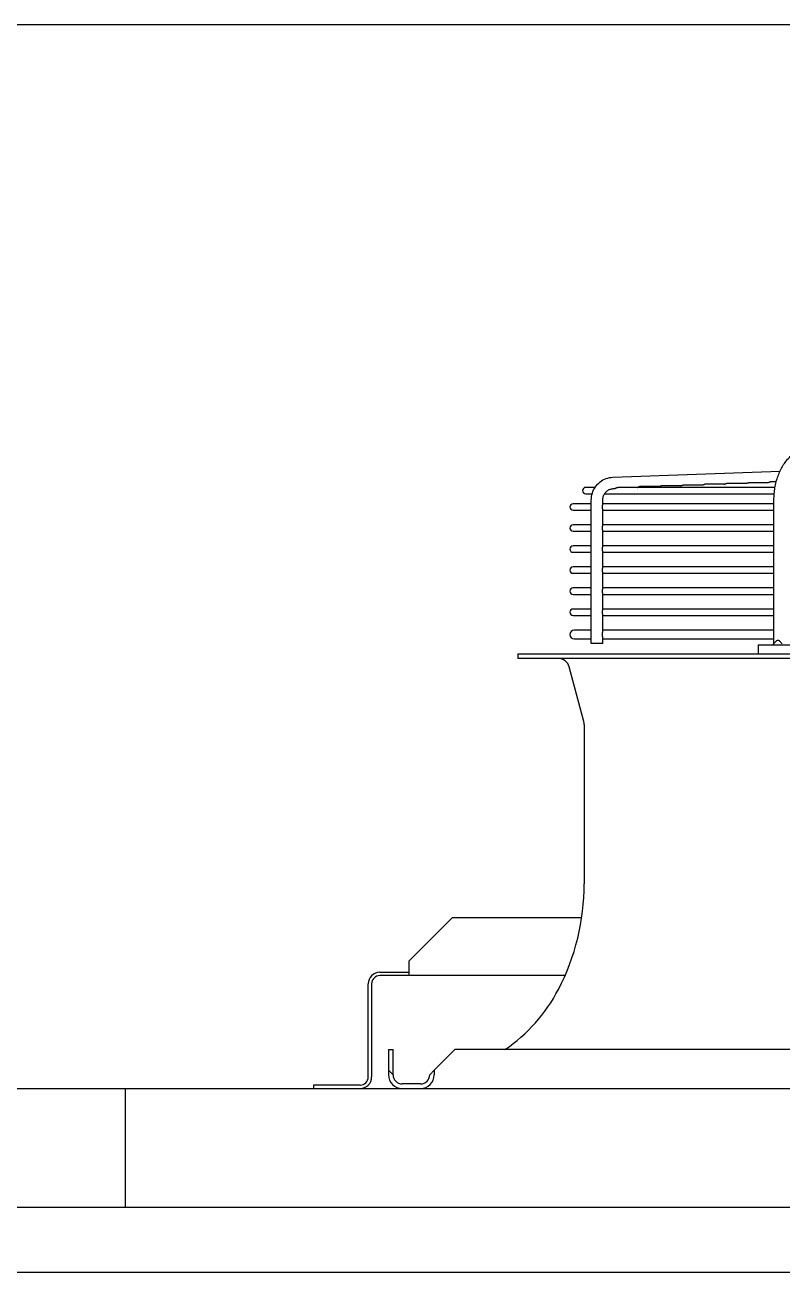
# Model space of a CAD drawing. Header units: millimetres. Extents: x 17700 to 32328, y 19251 to 29476.
# Drawn here: x 18110.21 to 18123.23, y 19593.38 to 19614.85 of the extents above; entities that cross this region are included whole.
import ezdxf

# ---------------------------------------------------------------- set-up
doc = ezdxf.new("R2010")
doc.units = ezdxf.units.MM
doc.header["$LTSCALE"] = 5
doc.layers.add('UNIT', color=6, linetype='Continuous')
doc.styles.add('SUBMITTAL', font='romans.shx', dxfattribs={"width": 0.75})
doc.dimstyles.new('SUBMITTAL', dxfattribs={"dimtxt": 0.09375, "dimasz": 0.09375, "dimexe": 0.03125, "dimexo": 0.0625, "dimgap": 0.0625, "dimtad": 0, "dimdec": 4, "dimzin": 4, "dimdsep": 46, "dimlunit": 4, "dimtxsty": 'SUBMITTAL', "dimcen": 0.09375, "dimclre": 6, "dimadec": 0, "dimazin": 0, "dimtfac": 1, "dimtdec": 0, "dimtofl": 0, "dimtmove": 0, "dimatfit": 3, "dimfxl": 0, "dimfrac": 2, "dimtolj": 1, "dimtzin": 4, "dimarcsym": 0})

msp = doc.modelspace()

# ---------------------------------------------------------------- linework, layer by layer
at = {"layer": 'UNIT'}
for p, q in [((18120.3171, 19607.0623), (18123.1923, 19607.1663)), ((18122.233, 19606.9409), (18121.8996, 19606.9409)), ((18122.6072, 19606.9544), (18122.2738, 19606.9544)), ((18122.9814, 19606.9679), (18122.648, 19606.9679)), ((18123.1264, 19606.9814), (18123.0222, 19606.9814)), ((18120.0112, 19606.8869), (18119.8527, 19606.8869)), ((18119.8527, 19606.7767), (18119.9617, 19606.7767)), ((18120.1744, 19606.7767), (18123.0916, 19606.7767)), ((18120.3242, 19606.8656), (18120.3464, 19606.8664)), ((18123.1059, 19606.8869), (18120.4028, 19606.8869)), ((18121.1105, 19606.9004), (18120.777, 19606.9004)), ((18121.4847, 19606.9139), (18121.1512, 19606.9139)), ((18121.8588, 19606.9274), (18121.5254, 19606.9274)), ((18119.947, 19606.605), (18119.6322, 19606.605)), ((18119.947, 19604.1995), (18119.947, 19606.6689)), ((18120.1438, 19606.589), (18120.1438, 19606.6689)), ((18123.087, 19606.605), (18120.1438, 19606.605)), ((18120.1438, 19606.2268), (18120.1438, 19606.5107)), ((18123.087, 19604.1995), (18123.087, 19606.6689)), ((18119.6322, 19606.4948), (18119.947, 19606.4948)), ((18120.1438, 19606.4948), (18123.087, 19606.4948)), ((18119.947, 19606.2428), (18119.6322, 19606.2428)), ((18119.6322, 19606.1326), (18119.947, 19606.1326)), ((18123.087, 19606.2428), (18120.1438, 19606.2428)), ((18120.1438, 19605.8646), (18120.1438, 19606.1485)), ((18120.1438, 19606.1326), (18123.087, 19606.1326)), ((18119.947, 19605.8806), (18119.6322, 19605.8806)), ((18123.087, 19605.8806), (18120.1438, 19605.8806)), ((18119.6322, 19605.7704), (18119.947, 19605.7704)), ((18120.1438, 19605.5024), (18120.1438, 19605.7863)), ((18120.1438, 19605.7704), (18123.087, 19605.7704)), ((18119.947, 19605.5184), (18119.6322, 19605.5184)), ((18123.087, 19605.5184), (18120.1438, 19605.5184)), ((18119.6322, 19605.4081), (18119.947, 19605.4081)), ((18120.1438, 19605.1402), (18120.1438, 19605.4241)), ((18120.1438, 19605.4081), (18123.087, 19605.4081)), ((18119.947, 19605.1562), (18119.6322, 19605.1562)), ((18119.6322, 19605.0459), (18119.947, 19605.0459)), ((18123.087, 19605.1562), (18120.1438, 19605.1562)), ((18120.1438, 19604.778), (18120.1438, 19605.0619)), ((18120.1438, 19605.0459), (18123.087, 19605.0459)), ((18119.947, 19604.794), (18119.6322, 19604.794)), ((18123.087, 19604.794), (18120.1438, 19604.794)), ((18119.6322, 19604.6837), (18119.947, 19604.6837)), ((18120.1438, 19604.4023), (18120.1438, 19604.6997)), ((18120.1438, 19604.6837), (18123.087, 19604.6837)), ((18119.947, 19604.4318), (18119.6539, 19604.4318)), ((18123.087, 19604.4318), (18120.1438, 19604.4318)), ((18119.6539, 19604.2782), (18119.947, 19604.2782)), ((18120.1438, 19604.1995), (18119.947, 19604.1995)), ((18120.1438, 19604.1995), (18120.1438, 19604.3077)), ((18120.1438, 19604.2782), (18123.087, 19604.2782)), ((18122.8172, 19604.1798), (18125.0443, 19604.1798)), ((18122.8172, 19604.1798), (18122.8172, 19604.0223)), ((18118.6834, 19604.0223), (18152.4235, 19604.0223)), ((18118.6834, 19604.0223), (18118.6834, 19603.9436)), ((18152.4235, 19603.9436), (18118.6834, 19603.9436)), ((18119.8185, 19602.8558), (18119.5674, 19603.7974)), ((18119.8251, 19602.8051), (18119.8251, 19600.0641)), ((18116.8105, 19598.734), (18117.5605, 19599.484)), ((18117.5605, 19599.484), (18119.7821, 19599.484)), ((18116.8105, 19598.734), (18116.8105, 19598.484)), ((18116.3105, 19598.542), (18116.8105, 19598.542)), ((18119.4941, 19598.484), (18116.3105, 19598.484)), ((18116.1115, 19596.741), (18116.1115, 19598.343)), ((18116.1695, 19598.343), (18116.1695, 19596.741)), ((18116.459, 19597.2113), (18116.5377, 19597.2113)), ((18116.459, 19597.2113), (18116.459, 19596.7782)), ((18116.5377, 19596.7782), (18116.5377, 19597.2113)), ((18117.2464, 19596.857), (18117.6007, 19597.2113)), ((18153.5062, 19597.2113), (18117.6007, 19597.2113)), ((18116.459, 19596.857), (18116.5377, 19596.7782)), ((18117.2464, 19596.857), (18117.1676, 19596.7782)), ((18117.2464, 19596.857), (18117.2464, 19596.7782)), ((17970.1903, 19596.542), (18159.1644, 19596.542)), ((18111.9285, 19596.542), (18111.9285, 19594.4924)), ((18115.9705, 19596.6), (18115.1695, 19596.6)), ((18115.1695, 19596.6), (18115.1695, 19596.542)), ((18117.0102, 19596.6207), (18116.6952, 19596.6207)), ((18159.1644, 19594.4924), (17970.1903, 19594.4924)), ((17974.4403, 19593.3829), (18154.9285, 19593.3829))]:
    msp.add_line(p, q, dxfattribs=at)
for centre, radius, start, end in [((18119.8527, 19606.8318), 0.0551, 90, 270), ((18119.6322, 19606.5499), 0.0551, 90, 270), ((18119.6322, 19606.1877), 0.0551, 90, 270), ((18119.6322, 19605.8255), 0.0551, 90, 270), ((18119.6322, 19605.4633), 0.0551, 90, 270), ((18119.6322, 19605.1011), 0.0551, 90, 270), ((18119.6322, 19604.7389), 0.0551, 90, 270), ((18119.6539, 19604.355), 0.0768, 90, 270), ((18119.3772, 19603.7467), 0.1969, 14.93142, 90), ((18119.6283, 19602.8051), 0.1969, 0, 14.93142), ((18115.8881, 19600.0641), 3.937, 332.49816, 0), ((18116.3105, 19598.343), 0.199, 90, 180), ((18116.3105, 19598.343), 0.141, 90, 180), ((18116.8659, 19599.5551), 2.8346, 304.22448, 332.49816), ((18115.9705, 19596.741), 0.141, 270, 0), ((18115.9705, 19596.741), 0.199, 270, 0), ((18116.6952, 19596.7782), 0.2362, 180, 270), ((18116.6952, 19596.7782), 0.1575, 180, 270), ((18117.0102, 19596.7782), 0.1575, 270, 0), ((18117.0102, 19596.7782), 0.2362, 270, 0)]:
    msp.add_arc(centre, radius, start, end, dxfattribs=at)
for points, knots in [([(18123.087, 19606.6689), (18123.087, 19606.7044), (18123.0886, 19606.7403), (18123.0915, 19606.7757), (18123.0945, 19606.8112), (18123.0989, 19606.8461), (18123.1048, 19606.8808), (18123.1108, 19606.9154), (18123.1182, 19606.9498), (18123.1269, 19606.9833), (18123.1357, 19607.0167), (18123.1458, 19607.0493), (18123.1572, 19607.081), (18123.1687, 19607.1128), (18123.1816, 19607.1438), (18123.1957, 19607.1734), (18123.2097, 19607.203), (18123.2249, 19607.2313), (18123.2413, 19607.2583), (18123.2578, 19607.2854), (18123.2754, 19607.3112), (18123.294, 19607.3354), (18123.3125, 19607.3595), (18123.332, 19607.382), (18123.3525, 19607.4029), (18123.3729, 19607.4237), (18123.3943, 19607.443), (18123.4164, 19607.4603), (18123.4384, 19607.4777), (18123.4611, 19607.4931), (18123.4844, 19607.5066), (18123.5077, 19607.5201), (18123.5318, 19607.5318), (18123.5561, 19607.5413), (18123.5803, 19607.5509), (18123.6049, 19607.5583), (18123.6298, 19607.5638), (18123.6548, 19607.5692), (18123.6801, 19607.5726), (18123.7052, 19607.5738)], [0, 0, 0, 0, 0.076921, 0.076921, 0.076921, 0.1538421, 0.1538421, 0.1538421, 0.2307631, 0.2307631, 0.2307631, 0.3076842, 0.3076842, 0.3076842, 0.3846052, 0.3846052, 0.3846052, 0.4615263, 0.4615263, 0.4615263, 0.5384473, 0.5384473, 0.5384473, 0.6153684, 0.6153684, 0.6153684, 0.6922894, 0.6922894, 0.6922894, 0.7692105, 0.7692105, 0.7692105, 0.8461315, 0.8461315, 0.8461315, 0.9230526, 0.9230526, 0.9230526, 1, 1, 1, 1]), ([(18119.947, 19606.6689), (18119.947, 19606.7088), (18119.953, 19606.7488), (18119.9764, 19606.8252), (18119.9938, 19606.8616), (18120.0387, 19606.9274), (18120.0661, 19606.9569), (18120.1286, 19607.006), (18120.1637, 19607.0256), (18120.2381, 19607.0531), (18120.2775, 19607.0609), (18120.3171, 19607.0623)], [1.5707963, 1.5707963, 1.5707963, 1.5707963, 1.8779743, 1.8779743, 2.1851522, 2.1851522, 2.4923302, 2.4923302, 2.7995081, 2.7995081, 3.1066861, 3.1066861, 3.1066861, 3.1066861]), ([(18121.8588, 19606.9274), (18121.8595, 19606.9278), (18121.8602, 19606.9282), (18121.8608, 19606.9286), (18121.8617, 19606.9291), (18121.8627, 19606.9296), (18121.8636, 19606.9301), (18121.8645, 19606.9306), (18121.8655, 19606.9311), (18121.8665, 19606.9316), (18121.8674, 19606.9321), (18121.8684, 19606.9326), (18121.8694, 19606.9331), (18121.8703, 19606.9335), (18121.8713, 19606.934), (18121.8723, 19606.9344), (18121.8733, 19606.9349), (18121.8743, 19606.9353), (18121.8753, 19606.9357), (18121.8763, 19606.9361), (18121.8773, 19606.9365), (18121.8783, 19606.9369), (18121.8793, 19606.9372), (18121.8803, 19606.9376), (18121.8813, 19606.9379), (18121.8823, 19606.9382), (18121.8833, 19606.9385), (18121.8843, 19606.9388), (18121.8853, 19606.9391), (18121.8863, 19606.9393), (18121.8873, 19606.9395), (18121.8883, 19606.9397), (18121.8893, 19606.9399), (18121.8903, 19606.9401), (18121.8913, 19606.9403), (18121.8923, 19606.9404), (18121.8933, 19606.9405), (18121.8943, 19606.9407), (18121.8953, 19606.9407), (18121.8963, 19606.9408), (18121.8973, 19606.9409), (18121.8982, 19606.9409), (18121.8992, 19606.9409), (18121.8993, 19606.9409), (18121.8995, 19606.9409), (18121.8996, 19606.9409)], [0.17723839, 0.17723839, 0.17723839, 0.17723839, 0.19512195, 0.19512195, 0.19512195, 0.2195122, 0.2195122, 0.2195122, 0.24390244, 0.24390244, 0.24390244, 0.26829268, 0.26829268, 0.26829268, 0.29268293, 0.29268293, 0.29268293, 0.31707317, 0.31707317, 0.31707317, 0.34146341, 0.34146341, 0.34146341, 0.36585366, 0.36585366, 0.36585366, 0.3902439, 0.3902439, 0.3902439, 0.41463415, 0.41463415, 0.41463415, 0.43902439, 0.43902439, 0.43902439, 0.46341463, 0.46341463, 0.46341463, 0.48780488, 0.48780488, 0.48780488, 0.51219512, 0.51219512, 0.51219512, 0.5155542, 0.5155542, 0.5155542, 0.5155542]), ([(18122.233, 19606.9409), (18122.2337, 19606.9413), (18122.2344, 19606.9417), (18122.235, 19606.9421), (18122.236, 19606.9426), (18122.2369, 19606.9431), (18122.2378, 19606.9436), (18122.2388, 19606.9441), (18122.2397, 19606.9446), (18122.2407, 19606.9451), (18122.2416, 19606.9456), (18122.2426, 19606.9461), (18122.2436, 19606.9466), (18122.2445, 19606.947), (18122.2455, 19606.9475), (18122.2465, 19606.9479), (18122.2475, 19606.9484), (18122.2485, 19606.9488), (18122.2495, 19606.9492), (18122.2505, 19606.9496), (18122.2515, 19606.95), (18122.2525, 19606.9504), (18122.2535, 19606.9507), (18122.2545, 19606.9511), (18122.2555, 19606.9514), (18122.2565, 19606.9517), (18122.2575, 19606.952), (18122.2585, 19606.9523), (18122.2595, 19606.9526), (18122.2605, 19606.9528), (18122.2615, 19606.953), (18122.2625, 19606.9532), (18122.2635, 19606.9534), (18122.2645, 19606.9536), (18122.2655, 19606.9538), (18122.2665, 19606.9539), (18122.2675, 19606.954), (18122.2685, 19606.9542), (18122.2695, 19606.9542), (18122.2705, 19606.9543), (18122.2715, 19606.9544), (18122.2724, 19606.9544), (18122.2734, 19606.9544), (18122.2735, 19606.9544), (18122.2737, 19606.9544), (18122.2738, 19606.9544)], [0.17689154, 0.17689154, 0.17689154, 0.17689154, 0.19512195, 0.19512195, 0.19512195, 0.2195122, 0.2195122, 0.2195122, 0.24390244, 0.24390244, 0.24390244, 0.26829268, 0.26829268, 0.26829268, 0.29268293, 0.29268293, 0.29268293, 0.31707317, 0.31707317, 0.31707317, 0.34146341, 0.34146341, 0.34146341, 0.36585366, 0.36585366, 0.36585366, 0.3902439, 0.3902439, 0.3902439, 0.41463415, 0.41463415, 0.41463415, 0.43902439, 0.43902439, 0.43902439, 0.46341463, 0.46341463, 0.46341463, 0.48780488, 0.48780488, 0.48780488, 0.51219512, 0.51219512, 0.51219512, 0.51556798, 0.51556798, 0.51556798, 0.51556798]), ([(18122.6072, 19606.9544), (18122.6079, 19606.9548), (18122.6086, 19606.9552), (18122.6093, 19606.9556), (18122.6102, 19606.9561), (18122.6111, 19606.9566), (18122.612, 19606.9571), (18122.613, 19606.9576), (18122.6139, 19606.9581), (18122.6149, 19606.9586), (18122.6158, 19606.9591), (18122.6168, 19606.9596), (18122.6178, 19606.9601), (18122.6188, 19606.9605), (18122.6197, 19606.961), (18122.6207, 19606.9614), (18122.6217, 19606.9619), (18122.6227, 19606.9623), (18122.6237, 19606.9627), (18122.6247, 19606.9631), (18122.6257, 19606.9635), (18122.6267, 19606.9639), (18122.6277, 19606.9642), (18122.6287, 19606.9646), (18122.6297, 19606.9649), (18122.6307, 19606.9652), (18122.6317, 19606.9655), (18122.6327, 19606.9658), (18122.6337, 19606.966), (18122.6347, 19606.9663), (18122.6357, 19606.9665), (18122.6367, 19606.9667), (18122.6377, 19606.9669), (18122.6387, 19606.9671), (18122.6397, 19606.9673), (18122.6407, 19606.9674), (18122.6417, 19606.9675), (18122.6427, 19606.9677), (18122.6437, 19606.9677), (18122.6447, 19606.9678), (18122.6457, 19606.9679), (18122.6466, 19606.9679), (18122.6476, 19606.9679), (18122.6477, 19606.9679), (18122.6478, 19606.9679), (18122.648, 19606.9679)], [0.17654387, 0.17654387, 0.17654387, 0.17654387, 0.19512195, 0.19512195, 0.19512195, 0.2195122, 0.2195122, 0.2195122, 0.24390244, 0.24390244, 0.24390244, 0.26829268, 0.26829268, 0.26829268, 0.29268293, 0.29268293, 0.29268293, 0.31707317, 0.31707317, 0.31707317, 0.34146341, 0.34146341, 0.34146341, 0.36585366, 0.36585366, 0.36585366, 0.3902439, 0.3902439, 0.3902439, 0.41463415, 0.41463415, 0.41463415, 0.43902439, 0.43902439, 0.43902439, 0.46341463, 0.46341463, 0.46341463, 0.48780488, 0.48780488, 0.48780488, 0.51219512, 0.51219512, 0.51219512, 0.51558176, 0.51558176, 0.51558176, 0.51558176]), ([(18122.9814, 19606.9679), (18122.9821, 19606.9683), (18122.9828, 19606.9687), (18122.9835, 19606.9691), (18122.9844, 19606.9696), (18122.9853, 19606.9701), (18122.9863, 19606.9706), (18122.9872, 19606.9711), (18122.9881, 19606.9716), (18122.9891, 19606.9721), (18122.9901, 19606.9726), (18122.991, 19606.9731), (18122.992, 19606.9736), (18122.993, 19606.9741), (18122.9939, 19606.9745), (18122.9949, 19606.975), (18122.9959, 19606.9754), (18122.9969, 19606.9758), (18122.9979, 19606.9762), (18122.9989, 19606.9766), (18122.9999, 19606.977), (18123.0009, 19606.9774), (18123.0019, 19606.9777), (18123.0029, 19606.9781), (18123.0039, 19606.9784), (18123.0049, 19606.9787), (18123.0059, 19606.979), (18123.0069, 19606.9793), (18123.0079, 19606.9795), (18123.0089, 19606.9798), (18123.0099, 19606.98), (18123.0109, 19606.9802), (18123.0119, 19606.9804), (18123.0129, 19606.9806), (18123.0139, 19606.9808), (18123.0149, 19606.9809), (18123.0159, 19606.981), (18123.0169, 19606.9811), (18123.0179, 19606.9812), (18123.0189, 19606.9813), (18123.0198, 19606.9814), (18123.0208, 19606.9814), (18123.0218, 19606.9814), (18123.0219, 19606.9814), (18123.022, 19606.9814), (18123.0222, 19606.9814)], [0.1761954, 0.1761954, 0.1761954, 0.1761954, 0.19512195, 0.19512195, 0.19512195, 0.2195122, 0.2195122, 0.2195122, 0.24390244, 0.24390244, 0.24390244, 0.26829268, 0.26829268, 0.26829268, 0.29268293, 0.29268293, 0.29268293, 0.31707317, 0.31707317, 0.31707317, 0.34146341, 0.34146341, 0.34146341, 0.36585366, 0.36585366, 0.36585366, 0.3902439, 0.3902439, 0.3902439, 0.41463415, 0.41463415, 0.41463415, 0.43902439, 0.43902439, 0.43902439, 0.46341463, 0.46341463, 0.46341463, 0.48780488, 0.48780488, 0.48780488, 0.51219512, 0.51219512, 0.51219512, 0.51559553, 0.51559553, 0.51559553, 0.51559553]), ([(18120.1438, 19606.6689), (18120.1438, 19606.6894), (18120.1469, 19606.7098), (18120.1588, 19606.7488), (18120.1677, 19606.7672), (18120.1901, 19606.8001), (18120.2037, 19606.8147), (18120.2343, 19606.8387), (18120.2512, 19606.8481), (18120.2868, 19606.8612), (18120.3055, 19606.8649), (18120.3242, 19606.8656)], [1.5707963, 1.5707963, 1.5707963, 1.5707963, 1.8779743, 1.8779743, 2.1851522, 2.1851522, 2.4923302, 2.4923302, 2.7995081, 2.7995081, 3.1066861, 3.1066861, 3.1066861, 3.1066861]), ([(18120.3464, 19606.8664), (18120.3466, 19606.8664), (18120.3468, 19606.8664), (18120.347, 19606.8664), (18120.3472, 19606.8665), (18120.3475, 19606.8665), (18120.3478, 19606.8666), (18120.3483, 19606.8667), (18120.3489, 19606.8668), (18120.3496, 19606.867), (18120.3502, 19606.8672), (18120.3509, 19606.8675), (18120.3516, 19606.8678), (18120.3523, 19606.8681), (18120.353, 19606.8684), (18120.3538, 19606.8688), (18120.3545, 19606.8692), (18120.3553, 19606.8696), (18120.3561, 19606.8701), (18120.3569, 19606.8705), (18120.3578, 19606.871), (18120.3586, 19606.8715), (18120.3595, 19606.8719), (18120.3604, 19606.8724), (18120.3612, 19606.8729), (18120.3621, 19606.8735), (18120.363, 19606.874), (18120.364, 19606.8745), (18120.3649, 19606.875), (18120.3658, 19606.8755), (18120.3667, 19606.876), (18120.3677, 19606.8766), (18120.3686, 19606.8771), (18120.3696, 19606.8776), (18120.3706, 19606.8781), (18120.3715, 19606.8786), (18120.3725, 19606.879), (18120.3735, 19606.8795), (18120.3745, 19606.88), (18120.3754, 19606.8804), (18120.3764, 19606.8809), (18120.3774, 19606.8813), (18120.3784, 19606.8817), (18120.3794, 19606.8821), (18120.3804, 19606.8825), (18120.3814, 19606.8829), (18120.3824, 19606.8832), (18120.3835, 19606.8836), (18120.3845, 19606.8839), (18120.3855, 19606.8842), (18120.3865, 19606.8845), (18120.3875, 19606.8848), (18120.3885, 19606.8851), (18120.3895, 19606.8853), (18120.3905, 19606.8855), (18120.3915, 19606.8858), (18120.3925, 19606.886), (18120.3935, 19606.8861), (18120.3946, 19606.8863), (18120.3956, 19606.8864), (18120.3966, 19606.8866), (18120.3975, 19606.8867), (18120.3985, 19606.8868), (18120.3995, 19606.8868), (18120.4005, 19606.8869), (18120.4015, 19606.8869), (18120.4024, 19606.8869), (18120.4026, 19606.8869), (18120.4027, 19606.8869), (18120.4028, 19606.8869)], [0.00401292, 0.00401292, 0.00401292, 0.00401292, 0.01219512, 0.01219512, 0.01219512, 0.02439024, 0.02439024, 0.02439024, 0.04878049, 0.04878049, 0.04878049, 0.07317073, 0.07317073, 0.07317073, 0.09756098, 0.09756098, 0.09756098, 0.12195122, 0.12195122, 0.12195122, 0.14634146, 0.14634146, 0.14634146, 0.17073171, 0.17073171, 0.17073171, 0.19512195, 0.19512195, 0.19512195, 0.2195122, 0.2195122, 0.2195122, 0.24390244, 0.24390244, 0.24390244, 0.26829268, 0.26829268, 0.26829268, 0.29268293, 0.29268293, 0.29268293, 0.31707317, 0.31707317, 0.31707317, 0.34146341, 0.34146341, 0.34146341, 0.36585366, 0.36585366, 0.36585366, 0.3902439, 0.3902439, 0.3902439, 0.41463415, 0.41463415, 0.41463415, 0.43902439, 0.43902439, 0.43902439, 0.46341463, 0.46341463, 0.46341463, 0.48780488, 0.48780488, 0.48780488, 0.51219512, 0.51219512, 0.51219512, 0.51549915, 0.51549915, 0.51549915, 0.51549915]), ([(18120.7363, 19606.8869), (18120.7369, 19606.8873), (18120.7375, 19606.8876), (18120.7382, 19606.888), (18120.7391, 19606.8885), (18120.74, 19606.889), (18120.741, 19606.8896), (18120.7419, 19606.8901), (18120.7429, 19606.8906), (18120.7438, 19606.8911), (18120.7448, 19606.8916), (18120.7457, 19606.8921), (18120.7467, 19606.8925), (18120.7477, 19606.893), (18120.7487, 19606.8935), (18120.7497, 19606.8939), (18120.7506, 19606.8944), (18120.7516, 19606.8948), (18120.7526, 19606.8952), (18120.7536, 19606.8956), (18120.7546, 19606.896), (18120.7556, 19606.8964), (18120.7566, 19606.8967), (18120.7577, 19606.8971), (18120.7587, 19606.8974), (18120.7597, 19606.8977), (18120.7607, 19606.898), (18120.7617, 19606.8983), (18120.7627, 19606.8986), (18120.7637, 19606.8988), (18120.7647, 19606.899), (18120.7657, 19606.8993), (18120.7667, 19606.8995), (18120.7677, 19606.8996), (18120.7688, 19606.8998), (18120.7698, 19606.8999), (18120.7707, 19606.9001), (18120.7717, 19606.9002), (18120.7727, 19606.9003), (18120.7737, 19606.9003), (18120.7747, 19606.9004), (18120.7757, 19606.9004), (18120.7766, 19606.9004), (18120.7768, 19606.9004), (18120.7769, 19606.9004), (18120.777, 19606.9004)], [0.1782737, 0.1782737, 0.1782737, 0.1782737, 0.19512195, 0.19512195, 0.19512195, 0.2195122, 0.2195122, 0.2195122, 0.24390244, 0.24390244, 0.24390244, 0.26829268, 0.26829268, 0.26829268, 0.29268293, 0.29268293, 0.29268293, 0.31707317, 0.31707317, 0.31707317, 0.34146341, 0.34146341, 0.34146341, 0.36585366, 0.36585366, 0.36585366, 0.3902439, 0.3902439, 0.3902439, 0.41463415, 0.41463415, 0.41463415, 0.43902439, 0.43902439, 0.43902439, 0.46341463, 0.46341463, 0.46341463, 0.48780488, 0.48780488, 0.48780488, 0.51219512, 0.51219512, 0.51219512, 0.5155129, 0.5155129, 0.5155129, 0.5155129]), ([(18121.1105, 19606.9004), (18121.1111, 19606.9008), (18121.1117, 19606.9012), (18121.1124, 19606.9015), (18121.1133, 19606.902), (18121.1142, 19606.9026), (18121.1152, 19606.9031), (18121.1161, 19606.9036), (18121.1171, 19606.9041), (18121.118, 19606.9046), (18121.119, 19606.9051), (18121.12, 19606.9056), (18121.1209, 19606.906), (18121.1219, 19606.9065), (18121.1229, 19606.907), (18121.1239, 19606.9074), (18121.1249, 19606.9079), (18121.1259, 19606.9083), (18121.1269, 19606.9087), (18121.1278, 19606.9091), (18121.1288, 19606.9095), (18121.1299, 19606.9099), (18121.1309, 19606.9102), (18121.1319, 19606.9106), (18121.1329, 19606.9109), (18121.1339, 19606.9112), (18121.1349, 19606.9115), (18121.1359, 19606.9118), (18121.1369, 19606.9121), (18121.1379, 19606.9123), (18121.1389, 19606.9125), (18121.1399, 19606.9128), (18121.1409, 19606.9129), (18121.1419, 19606.9131), (18121.1429, 19606.9133), (18121.144, 19606.9134), (18121.1449, 19606.9136), (18121.1459, 19606.9137), (18121.1469, 19606.9138), (18121.1479, 19606.9138), (18121.1489, 19606.9139), (18121.1499, 19606.9139), (18121.1508, 19606.9139), (18121.1509, 19606.9139), (18121.1511, 19606.9139), (18121.1512, 19606.9139)], [0.17792949, 0.17792949, 0.17792949, 0.17792949, 0.19512195, 0.19512195, 0.19512195, 0.2195122, 0.2195122, 0.2195122, 0.24390244, 0.24390244, 0.24390244, 0.26829268, 0.26829268, 0.26829268, 0.29268293, 0.29268293, 0.29268293, 0.31707317, 0.31707317, 0.31707317, 0.34146341, 0.34146341, 0.34146341, 0.36585366, 0.36585366, 0.36585366, 0.3902439, 0.3902439, 0.3902439, 0.41463415, 0.41463415, 0.41463415, 0.43902439, 0.43902439, 0.43902439, 0.46341463, 0.46341463, 0.46341463, 0.48780488, 0.48780488, 0.48780488, 0.51219512, 0.51219512, 0.51219512, 0.51552666, 0.51552666, 0.51552666, 0.51552666]), ([(18121.4847, 19606.9139), (18121.4853, 19606.9143), (18121.4859, 19606.9147), (18121.4866, 19606.915), (18121.4875, 19606.9156), (18121.4885, 19606.9161), (18121.4894, 19606.9166), (18121.4903, 19606.9171), (18121.4913, 19606.9176), (18121.4922, 19606.9181), (18121.4932, 19606.9186), (18121.4942, 19606.9191), (18121.4951, 19606.9196), (18121.4961, 19606.92), (18121.4971, 19606.9205), (18121.4981, 19606.9209), (18121.4991, 19606.9214), (18121.5001, 19606.9218), (18121.5011, 19606.9222), (18121.5021, 19606.9226), (18121.5031, 19606.923), (18121.5041, 19606.9234), (18121.5051, 19606.9237), (18121.5061, 19606.9241), (18121.5071, 19606.9244), (18121.5081, 19606.9247), (18121.5091, 19606.925), (18121.5101, 19606.9253), (18121.5111, 19606.9256), (18121.5121, 19606.9258), (18121.5131, 19606.926), (18121.5141, 19606.9262), (18121.5151, 19606.9264), (18121.5161, 19606.9266), (18121.5171, 19606.9268), (18121.5181, 19606.9269), (18121.5191, 19606.927), (18121.5201, 19606.9272), (18121.5211, 19606.9273), (18121.5221, 19606.9273), (18121.5231, 19606.9274), (18121.524, 19606.9274), (18121.525, 19606.9274), (18121.5251, 19606.9274), (18121.5253, 19606.9274), (18121.5254, 19606.9274)], [0.17758438, 0.17758438, 0.17758438, 0.17758438, 0.19512195, 0.19512195, 0.19512195, 0.2195122, 0.2195122, 0.2195122, 0.24390244, 0.24390244, 0.24390244, 0.26829268, 0.26829268, 0.26829268, 0.29268293, 0.29268293, 0.29268293, 0.31707317, 0.31707317, 0.31707317, 0.34146341, 0.34146341, 0.34146341, 0.36585366, 0.36585366, 0.36585366, 0.3902439, 0.3902439, 0.3902439, 0.41463415, 0.41463415, 0.41463415, 0.43902439, 0.43902439, 0.43902439, 0.46341463, 0.46341463, 0.46341463, 0.48780488, 0.48780488, 0.48780488, 0.51219512, 0.51219512, 0.51219512, 0.51554043, 0.51554043, 0.51554043, 0.51554043]), ([(18120.1368, 19606.5499), (18120.1368, 19606.5509), (18120.1368, 19606.5529), (18120.137, 19606.5559), (18120.1372, 19606.5588), (18120.1376, 19606.5618), (18120.138, 19606.5646), (18120.1385, 19606.5674), (18120.1391, 19606.5701), (18120.1397, 19606.5728), (18120.1404, 19606.5753), (18120.141, 19606.5777), (18120.1417, 19606.58), (18120.1423, 19606.5821), (18120.1429, 19606.5841), (18120.1434, 19606.5859), (18120.1437, 19606.5875), (18120.1438, 19606.5885), (18120.1438, 19606.589), (18120.1438, 19606.589)], [0, 0, 0, 0, 0.04761905, 0.0952381, 0.14285714, 0.19047619, 0.23809524, 0.28571429, 0.33333333, 0.38095238, 0.42857143, 0.47619048, 0.52380952, 0.57142857, 0.61904762, 0.66666667, 0.71428571, 0.76190476, 0.76755733, 0.76755733, 0.76755733, 0.76755733]), ([(18120.1438, 19606.5107), (18120.1438, 19606.5108), (18120.1438, 19606.5113), (18120.1437, 19606.5122), (18120.1434, 19606.5138), (18120.1429, 19606.5156), (18120.1423, 19606.5176), (18120.1417, 19606.5198), (18120.141, 19606.522), (18120.1404, 19606.5245), (18120.1397, 19606.527), (18120.1391, 19606.5296), (18120.1385, 19606.5323), (18120.138, 19606.5351), (18120.1376, 19606.538), (18120.1372, 19606.5409), (18120.137, 19606.5439), (18120.1368, 19606.5469), (18120.1368, 19606.5489), (18120.1368, 19606.5499)], [0.23243408, 0.23243408, 0.23243408, 0.23243408, 0.23809524, 0.28571429, 0.33333333, 0.38095238, 0.42857143, 0.47619048, 0.52380952, 0.57142857, 0.61904762, 0.66666667, 0.71428571, 0.76190476, 0.80952381, 0.85714286, 0.9047619, 0.95238095, 1, 1, 1, 1]), ([(18120.1368, 19606.1877), (18120.1368, 19606.1887), (18120.1368, 19606.1907), (18120.137, 19606.1937), (18120.1372, 19606.1966), (18120.1376, 19606.1995), (18120.138, 19606.2024), (18120.1385, 19606.2052), (18120.1391, 19606.2079), (18120.1397, 19606.2106), (18120.1404, 19606.2131), (18120.141, 19606.2155), (18120.1417, 19606.2178), (18120.1423, 19606.2199), (18120.1429, 19606.2219), (18120.1434, 19606.2237), (18120.1437, 19606.2253), (18120.1438, 19606.2263), (18120.1438, 19606.2268), (18120.1438, 19606.2268)], [0, 0, 0, 0, 0.04761905, 0.0952381, 0.14285714, 0.19047619, 0.23809524, 0.28571429, 0.33333333, 0.38095238, 0.42857143, 0.47619048, 0.52380952, 0.57142857, 0.61904762, 0.66666667, 0.71428571, 0.76190476, 0.76755733, 0.76755733, 0.76755733, 0.76755733]), ([(18120.1438, 19606.1485), (18120.1438, 19606.1486), (18120.1438, 19606.1491), (18120.1437, 19606.15), (18120.1434, 19606.1516), (18120.1429, 19606.1534), (18120.1423, 19606.1554), (18120.1417, 19606.1576), (18120.141, 19606.1598), (18120.1404, 19606.1623), (18120.1397, 19606.1648), (18120.1391, 19606.1674), (18120.1385, 19606.1701), (18120.138, 19606.1729), (18120.1376, 19606.1758), (18120.1372, 19606.1787), (18120.137, 19606.1817), (18120.1368, 19606.1847), (18120.1368, 19606.1867), (18120.1368, 19606.1877)], [0.23243408, 0.23243408, 0.23243408, 0.23243408, 0.23809524, 0.28571429, 0.33333333, 0.38095238, 0.42857143, 0.47619048, 0.52380952, 0.57142857, 0.61904762, 0.66666667, 0.71428571, 0.76190476, 0.80952381, 0.85714286, 0.9047619, 0.95238095, 1, 1, 1, 1]), ([(18120.1368, 19605.8255), (18120.1368, 19605.8265), (18120.1368, 19605.8285), (18120.137, 19605.8315), (18120.1372, 19605.8344), (18120.1376, 19605.8373), (18120.138, 19605.8402), (18120.1385, 19605.843), (18120.1391, 19605.8457), (18120.1397, 19605.8484), (18120.1404, 19605.8509), (18120.141, 19605.8533), (18120.1417, 19605.8556), (18120.1423, 19605.8577), (18120.1429, 19605.8597), (18120.1434, 19605.8615), (18120.1437, 19605.8631), (18120.1438, 19605.8641), (18120.1438, 19605.8646), (18120.1438, 19605.8646)], [0, 0, 0, 0, 0.04761905, 0.0952381, 0.14285714, 0.19047619, 0.23809524, 0.28571429, 0.33333333, 0.38095238, 0.42857143, 0.47619048, 0.52380952, 0.57142857, 0.61904762, 0.66666667, 0.71428571, 0.76190476, 0.76755733, 0.76755733, 0.76755733, 0.76755733]), ([(18120.1438, 19605.7863), (18120.1438, 19605.7864), (18120.1438, 19605.7868), (18120.1437, 19605.7878), (18120.1434, 19605.7894), (18120.1429, 19605.7912), (18120.1423, 19605.7932), (18120.1417, 19605.7954), (18120.141, 19605.7976), (18120.1404, 19605.8), (18120.1397, 19605.8026), (18120.1391, 19605.8052), (18120.1385, 19605.8079), (18120.138, 19605.8107), (18120.1376, 19605.8136), (18120.1372, 19605.8165), (18120.137, 19605.8195), (18120.1368, 19605.8225), (18120.1368, 19605.8245), (18120.1368, 19605.8255)], [0.23243408, 0.23243408, 0.23243408, 0.23243408, 0.23809524, 0.28571429, 0.33333333, 0.38095238, 0.42857143, 0.47619048, 0.52380952, 0.57142857, 0.61904762, 0.66666667, 0.71428571, 0.76190476, 0.80952381, 0.85714286, 0.9047619, 0.95238095, 1, 1, 1, 1]), ([(18120.1368, 19605.4633), (18120.1368, 19605.4643), (18120.1368, 19605.4663), (18120.137, 19605.4693), (18120.1372, 19605.4722), (18120.1376, 19605.4751), (18120.138, 19605.478), (18120.1385, 19605.4808), (18120.1391, 19605.4835), (18120.1397, 19605.4862), (18120.1404, 19605.4887), (18120.141, 19605.4911), (18120.1417, 19605.4934), (18120.1423, 19605.4955), (18120.1429, 19605.4975), (18120.1434, 19605.4993), (18120.1437, 19605.5009), (18120.1438, 19605.5019), (18120.1438, 19605.5024), (18120.1438, 19605.5024)], [0, 0, 0, 0, 0.04761905, 0.0952381, 0.14285714, 0.19047619, 0.23809524, 0.28571429, 0.33333333, 0.38095238, 0.42857143, 0.47619048, 0.52380952, 0.57142857, 0.61904762, 0.66666667, 0.71428571, 0.76190476, 0.76755733, 0.76755733, 0.76755733, 0.76755733]), ([(18120.1438, 19605.4241), (18120.1438, 19605.4242), (18120.1438, 19605.4246), (18120.1437, 19605.4256), (18120.1434, 19605.4272), (18120.1429, 19605.429), (18120.1423, 19605.431), (18120.1417, 19605.4331), (18120.141, 19605.4354), (18120.1404, 19605.4378), (18120.1397, 19605.4404), (18120.1391, 19605.443), (18120.1385, 19605.4457), (18120.138, 19605.4485), (18120.1376, 19605.4514), (18120.1372, 19605.4543), (18120.137, 19605.4573), (18120.1368, 19605.4603), (18120.1368, 19605.4623), (18120.1368, 19605.4633)], [0.23243408, 0.23243408, 0.23243408, 0.23243408, 0.23809524, 0.28571429, 0.33333333, 0.38095238, 0.42857143, 0.47619048, 0.52380952, 0.57142857, 0.61904762, 0.66666667, 0.71428571, 0.76190476, 0.80952381, 0.85714286, 0.9047619, 0.95238095, 1, 1, 1, 1]), ([(18120.1368, 19605.1011), (18120.1368, 19605.1021), (18120.1368, 19605.1041), (18120.137, 19605.1071), (18120.1372, 19605.11), (18120.1376, 19605.1129), (18120.138, 19605.1158), (18120.1385, 19605.1186), (18120.1391, 19605.1213), (18120.1397, 19605.1239), (18120.1404, 19605.1265), (18120.141, 19605.1289), (18120.1417, 19605.1312), (18120.1423, 19605.1333), (18120.1429, 19605.1353), (18120.1434, 19605.1371), (18120.1437, 19605.1387), (18120.1438, 19605.1397), (18120.1438, 19605.1402), (18120.1438, 19605.1402)], [0, 0, 0, 0, 0.04761905, 0.0952381, 0.14285714, 0.19047619, 0.23809524, 0.28571429, 0.33333333, 0.38095238, 0.42857143, 0.47619048, 0.52380952, 0.57142857, 0.61904762, 0.66666667, 0.71428571, 0.76190476, 0.76755733, 0.76755733, 0.76755733, 0.76755733]), ([(18120.1438, 19605.0619), (18120.1438, 19605.062), (18120.1438, 19605.0624), (18120.1437, 19605.0634), (18120.1434, 19605.065), (18120.1429, 19605.0668), (18120.1423, 19605.0688), (18120.1417, 19605.0709), (18120.141, 19605.0732), (18120.1404, 19605.0756), (18120.1397, 19605.0782), (18120.1391, 19605.0808), (18120.1385, 19605.0835), (18120.138, 19605.0863), (18120.1376, 19605.0892), (18120.1372, 19605.0921), (18120.137, 19605.0951), (18120.1368, 19605.0981), (18120.1368, 19605.1001), (18120.1368, 19605.1011)], [0.23243408, 0.23243408, 0.23243408, 0.23243408, 0.23809524, 0.28571429, 0.33333333, 0.38095238, 0.42857143, 0.47619048, 0.52380952, 0.57142857, 0.61904762, 0.66666667, 0.71428571, 0.76190476, 0.80952381, 0.85714286, 0.9047619, 0.95238095, 1, 1, 1, 1]), ([(18120.1368, 19604.7389), (18120.1368, 19604.7399), (18120.1368, 19604.7419), (18120.137, 19604.7448), (18120.1372, 19604.7478), (18120.1376, 19604.7507), (18120.138, 19604.7536), (18120.1385, 19604.7564), (18120.1391, 19604.7591), (18120.1397, 19604.7617), (18120.1404, 19604.7643), (18120.141, 19604.7667), (18120.1417, 19604.769), (18120.1423, 19604.7711), (18120.1429, 19604.7731), (18120.1434, 19604.7749), (18120.1437, 19604.7765), (18120.1438, 19604.7775), (18120.1438, 19604.7779), (18120.1438, 19604.778)], [0, 0, 0, 0, 0.04761905, 0.0952381, 0.14285714, 0.19047619, 0.23809524, 0.28571429, 0.33333333, 0.38095238, 0.42857143, 0.47619048, 0.52380952, 0.57142857, 0.61904762, 0.66666667, 0.71428571, 0.76190476, 0.76755733, 0.76755733, 0.76755733, 0.76755733]), ([(18120.1438, 19604.6997), (18120.1438, 19604.6998), (18120.1438, 19604.7002), (18120.1437, 19604.7012), (18120.1434, 19604.7028), (18120.1429, 19604.7046), (18120.1423, 19604.7066), (18120.1417, 19604.7087), (18120.141, 19604.711), (18120.1404, 19604.7134), (18120.1397, 19604.716), (18120.1391, 19604.7186), (18120.1385, 19604.7213), (18120.138, 19604.7241), (18120.1376, 19604.727), (18120.1372, 19604.7299), (18120.137, 19604.7329), (18120.1368, 19604.7359), (18120.1368, 19604.7379), (18120.1368, 19604.7389)], [0.23243408, 0.23243408, 0.23243408, 0.23243408, 0.23809524, 0.28571429, 0.33333333, 0.38095238, 0.42857143, 0.47619048, 0.52380952, 0.57142857, 0.61904762, 0.66666667, 0.71428571, 0.76190476, 0.80952381, 0.85714286, 0.9047619, 0.95238095, 1, 1, 1, 1]), ([(18120.1368, 19604.355), (18120.1368, 19604.3563), (18120.1369, 19604.3589), (18120.137, 19604.3628), (18120.1373, 19604.3666), (18120.1377, 19604.3703), (18120.1382, 19604.3739), (18120.1388, 19604.3775), (18120.1394, 19604.3808), (18120.1401, 19604.3841), (18120.1408, 19604.3871), (18120.1415, 19604.39), (18120.1421, 19604.3927), (18120.1427, 19604.3952), (18120.1432, 19604.3974), (18120.1436, 19604.3995), (18120.1438, 19604.4011), (18120.1438, 19604.402), (18120.1438, 19604.4023)], [0, 0, 0, 0, 0.04761905, 0.0952381, 0.14285714, 0.19047619, 0.23809524, 0.28571429, 0.33333333, 0.38095238, 0.42857143, 0.47619048, 0.52380952, 0.57142857, 0.61904762, 0.66666667, 0.71428571, 0.74720176, 0.74720176, 0.74720176, 0.74720176]), ([(18120.1438, 19604.3077), (18120.1438, 19604.308), (18120.1438, 19604.3089), (18120.1436, 19604.3105), (18120.1432, 19604.3126), (18120.1427, 19604.3148), (18120.1421, 19604.3173), (18120.1415, 19604.32), (18120.1408, 19604.3229), (18120.1401, 19604.3259), (18120.1394, 19604.3292), (18120.1388, 19604.3325), (18120.1382, 19604.336), (18120.1377, 19604.3397), (18120.1373, 19604.3434), (18120.137, 19604.3472), (18120.1369, 19604.3511), (18120.1368, 19604.3537), (18120.1368, 19604.355)], [0.25278988, 0.25278988, 0.25278988, 0.25278988, 0.28571429, 0.33333333, 0.38095238, 0.42857143, 0.47619048, 0.52380952, 0.57142857, 0.61904762, 0.66666667, 0.71428571, 0.76190476, 0.80952381, 0.85714286, 0.9047619, 0.95238095, 1, 1, 1, 1]), ([(18123.2262, 19604.1961), (18123.2117, 19604.2137), (18123.1997, 19604.2275), (18123.1832, 19604.2427), (18123.1775, 19604.247), (18123.1691, 19604.2514), (18123.1662, 19604.2526), (18123.1611, 19604.2538), (18123.1589, 19604.2541), (18123.1544, 19604.2541), (18123.1522, 19604.2538), (18123.1471, 19604.2526), (18123.1442, 19604.2514), (18123.1358, 19604.247), (18123.1301, 19604.2427), (18123.1212, 19604.2345), (18123.1181, 19604.2314), (18123.1149, 19604.228)], [-0.85353786, -0.85353786, -0.85353786, -0.85353786, -0.64697279, -0.64697279, -0.53019487, -0.53019487, -0.47055032, -0.47055032, -0.42676959, -0.42676959, -0.38298885, -0.38298885, -0.32334424, -0.32334424, -0.20656606, -0.20656606, -0.14841076, -0.14841076, -0.14841076, -0.14841076])]:
    msp.add_open_spline(points, degree=3, knots=knots, dxfattribs=at)
msp.add_open_spline([(18123.0672, 19604.1798), (18123.0834, 19604.1956), (18123.0993, 19604.2117), (18123.1149, 19604.228)], degree=3, dxfattribs=at)

# ---------------------------------------------------------------- leaders
msp.add_leader([(18159.4234, 19600.8419), (18146.3104, 19614.846), (17982.6824, 19614.846)], dimstyle='SUBMITTAL', override={"dimscale": 36, "dimarcsym": 1}, dxfattribs=at)

doc.saveas('drawing.dxf')
